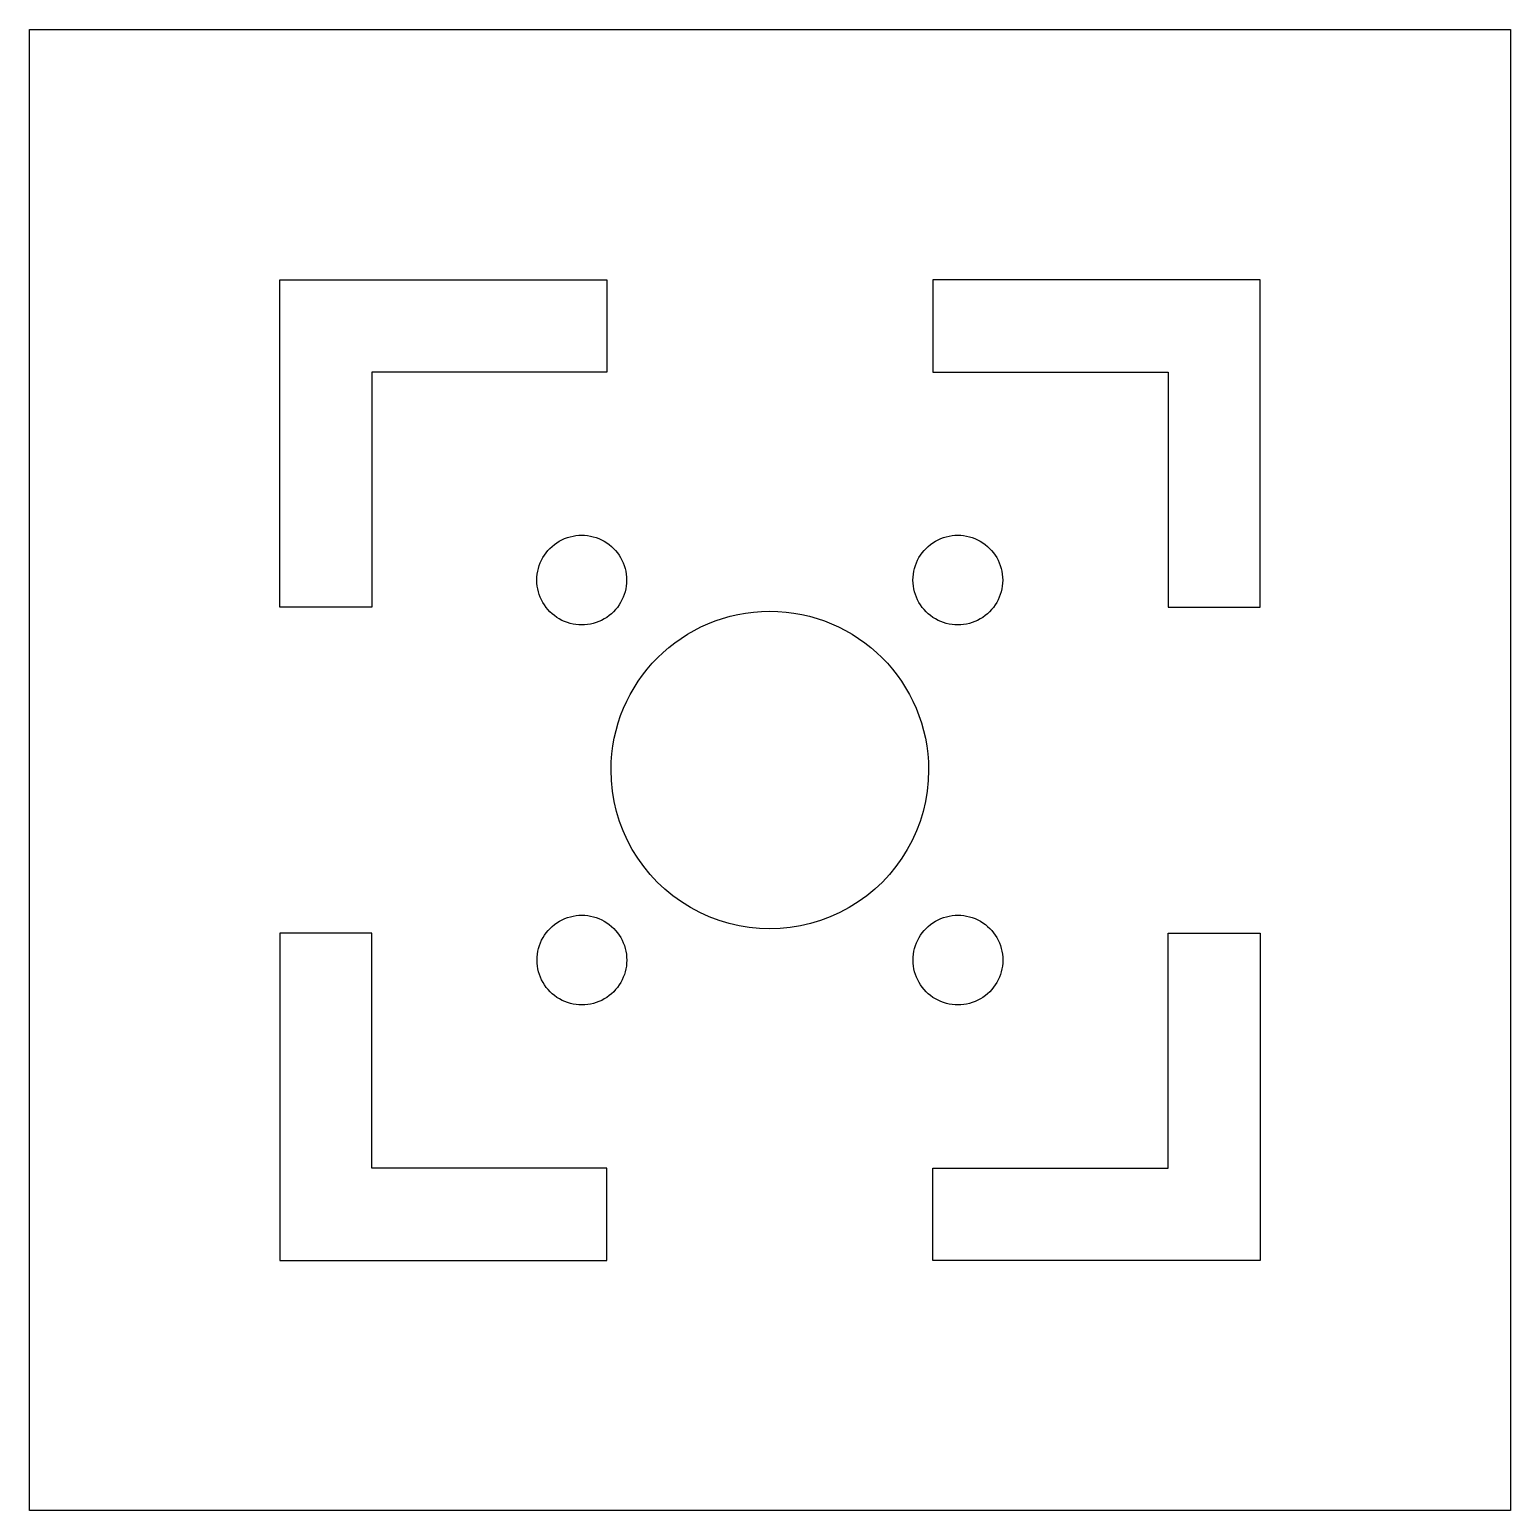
# Model space of a CAD drawing. Extents: x 0 to 108, y 0 to 108.
import ezdxf

# ---------------------------------------------------------------- set-up
doc = ezdxf.new("R2010")
doc.units = 0
doc.layers.add('Layer_1', color=7, linetype='CONTINUOUS')

msp = doc.modelspace()

# ---------------------------------------------------------------- linework, layer by layer
at = {"layer": 'Layer_1', "color": 1}
for points in [[(0.375, 107.896734), (107.896767, 107.896734), (107.896767, 0.374978), (0.375, 0.374978)], [(25.229173, 65.963027), (18.53941, 65.963027), (18.53941, 89.717357), (42.293741, 89.717357), (42.293741, 83.027594), (25.229173, 83.027594)], [(83.036103, 65.963027), (89.725867, 65.963027), (89.725867, 89.717357), (65.971536, 89.717357), (65.971536, 83.027594), (83.036103, 83.027594)], [(43.725272, 67.926898)], [(71.034467, 67.926898)], [(65.652402, 54.133285)], [(25.229173, 42.285231), (18.53941, 42.285231), (18.53941, 18.530901), (42.293741, 18.530901), (42.293741, 25.220665), (25.229173, 25.220665)], [(83.036103, 42.285231), (89.725867, 42.285231), (89.725867, 18.530901), (65.971536, 18.530901), (65.971536, 25.220665), (83.036103, 25.220665)], [(43.733699, 40.333238)], [(71.041678, 40.335137)]]:
    msp.add_lwpolyline(points, close=True, dxfattribs=at)
for points in [[(38.837952, 70.748593), (39.846047, 71.330617), (41.088071, 71.330617), (42.096165, 70.748593)], [(66.147147, 70.748593), (67.155241, 71.330617), (68.397265, 71.330617), (69.40536, 70.748593)], [(37.208845, 67.926898), (37.208845, 69.090945), (37.829857, 70.166569), (38.837952, 70.748593)], [(42.096165, 70.748593), (43.10426, 70.166569), (43.725272, 69.090945), (43.725272, 67.926898)], [(64.51804, 67.926898), (64.51804, 69.090945), (65.139052, 70.166569), (66.147147, 70.748593)], [(69.40536, 70.748593), (70.413455, 70.166569), (71.034467, 69.090945), (71.034467, 67.926898)], [(38.837952, 65.105202), (37.829857, 65.687226), (37.208845, 66.76285), (37.208845, 67.926898)], [(43.725272, 67.926898), (43.725272, 66.76285), (43.10426, 65.687226), (42.096165, 65.105202)], [(66.147147, 65.105202), (65.139052, 65.687226), (64.51804, 66.76285), (64.51804, 67.926898)], [(71.034467, 67.926898), (71.034467, 66.76285), (70.413455, 65.687226), (69.40536, 65.105202)], [(42.591377, 54.133285), (42.591378, 60.501411), (47.753764, 65.663797), (54.12189, 65.663797)], [(54.12189, 65.663797), (60.490016, 65.663797), (65.652402, 60.501411), (65.652402, 54.133285)], [(42.096165, 65.105202), (41.088071, 64.523178), (39.846047, 64.523178), (38.837952, 65.105202)], [(69.40536, 65.105202), (68.397265, 64.523178), (67.155241, 64.523178), (66.147147, 65.105202)], [(48.356634, 44.147568), (44.789081, 46.207296), (42.591377, 50.01383), (42.591377, 54.133285)], [(65.652402, 54.133285), (65.652402, 50.01383), (63.454699, 46.207296), (59.887146, 44.147568)], [(59.887146, 44.147568), (56.319593, 42.087841), (51.924187, 42.087841), (48.356634, 44.147568)], [(37.217273, 40.333238), (37.217273, 41.497285), (37.838285, 42.57291), (38.846379, 43.154933)], [(38.846379, 43.154933), (39.854474, 43.736957), (41.096498, 43.736957), (42.104593, 43.154933)], [(42.104593, 43.154933), (43.112687, 42.57291), (43.733699, 41.497285), (43.733699, 40.333238)], [(64.525251, 40.335137), (64.525251, 41.499185), (65.146263, 42.574809), (66.154358, 43.156833)], [(66.154358, 43.156833), (67.162453, 43.738856), (68.404477, 43.738856), (69.412571, 43.156833)], [(69.412571, 43.156833), (70.420666, 42.574809), (71.041678, 41.499185), (71.041678, 40.335137)], [(38.846379, 37.511542), (37.838285, 38.093566), (37.217273, 39.16919), (37.217273, 40.333238)], [(43.733699, 40.333238), (43.733699, 39.16919), (43.112687, 38.093566), (42.104593, 37.511542)], [(66.154358, 37.513441), (65.146263, 38.095465), (64.525251, 39.171089), (64.525251, 40.335137)], [(71.041678, 40.335137), (71.041678, 39.171089), (70.420666, 38.095465), (69.412571, 37.513441)], [(42.104593, 37.511542), (41.096498, 36.929518), (39.854474, 36.929518), (38.846379, 37.511542)], [(69.412571, 37.513441), (68.404477, 36.931418), (67.162453, 36.931418), (66.154358, 37.513441)]]:
    msp.add_open_spline(points, degree=3, dxfattribs=at)

doc.saveas('drawing.dxf')
